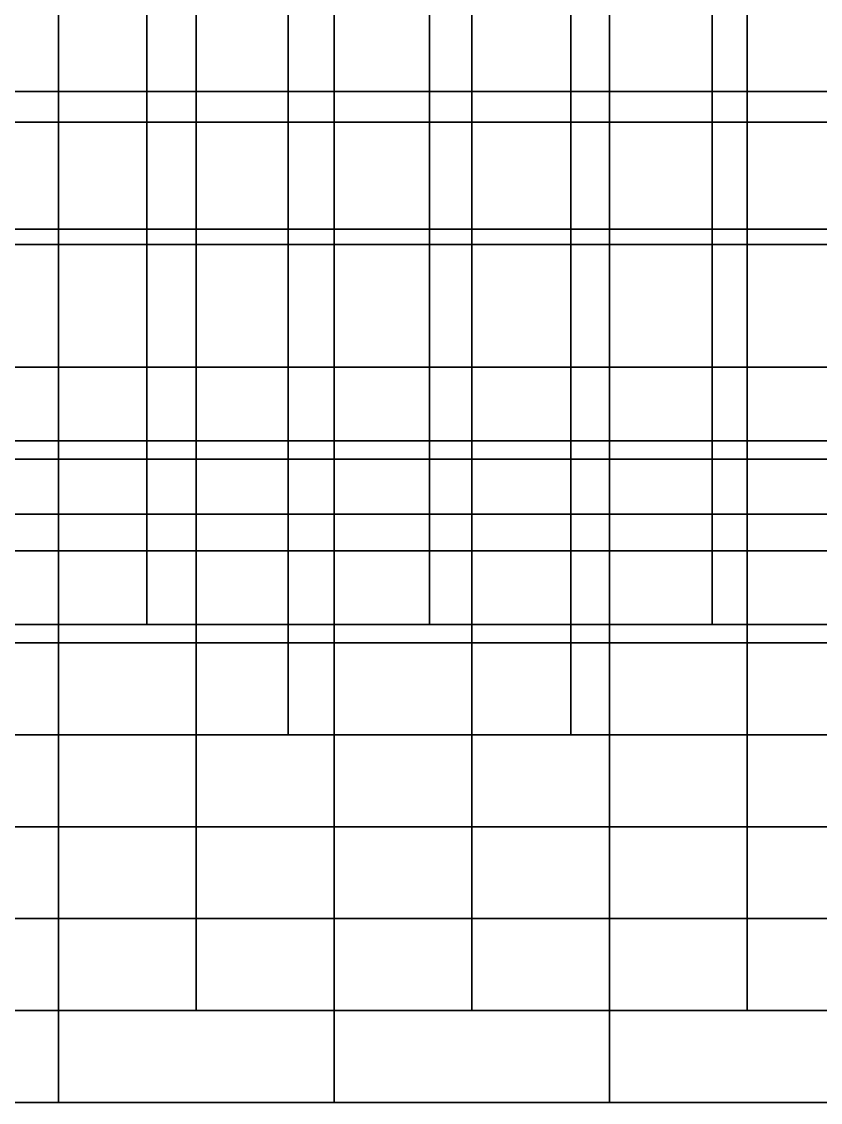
# Model space of a CAD drawing. Extents: x -2.5 to 67.5, y -27.5 to 12.5.
# Drawn here: x 50.69 to 56.12, y -5 to 2.35 of the extents above; entities that cross this region are included whole.
import ezdxf

# ---------------------------------------------------------------- set-up
doc = ezdxf.new("R2010")
doc.units = 0
doc.layers.add('M0', color=13, linetype='CONTINUOUS')
doc.layers.add('M1', color=11, linetype='CONTINUOUS')

msp = doc.modelspace()

# ---------------------------------------------------------------- linework, layer by layer
at = {"layer": 'M0', "color": 135}
for points in [[(49.063, 1.875), (49.063, 3.75), (50.938, 3.75), (50.938, 1.875)], [(49.063, 3.75, 1), (49.063, 1.875, 1), (50.938, 1.875, 1), (50.938, 3.75, 1)], [(50.938, 1.875), (50.938, 3.75), (50.938, 3.75, 1), (50.938, 1.875, 1)], [(50.938, 3.75), (50.938, 1.875), (50.938, 1.875, 1), (50.938, 3.75, 1)], [(50.938, 1.875), (50.938, 3.75), (52.813, 3.75), (52.813, 1.875)], [(50.938, 3.75, 1), (50.938, 1.875, 1), (52.813, 1.875, 1), (52.813, 3.75, 1)], [(52.813, 1.875), (52.813, 3.75), (52.813, 3.75, 1), (52.813, 1.875, 1)], [(52.813, 3.75), (52.813, 1.875), (52.813, 1.875, 1), (52.813, 3.75, 1)], [(52.813, 1.875), (52.813, 3.75), (54.688, 3.75), (54.688, 1.875)], [(52.813, 3.75, 1), (52.813, 1.875, 1), (54.688, 1.875, 1), (54.688, 3.75, 1)], [(54.688, 1.875), (54.688, 3.75), (54.688, 3.75, 1), (54.688, 1.875, 1)], [(54.688, 3.75), (54.688, 1.875), (54.688, 1.875, 1), (54.688, 3.75, 1)], [(54.688, 1.875), (54.688, 3.75), (56.563, 3.75), (56.563, 1.875)], [(54.688, 3.75, 1), (54.688, 1.875, 1), (56.563, 1.875, 1), (56.563, 3.75, 1)], [(51.875, 0.9375), (50, 0.9375), (50, 2.8125), (51.875, 2.8125)], [(50, 0.9375, 1), (51.875, 0.9375, 1), (51.875, 2.8125, 1), (50, 2.8125, 1)], [(51.875, 0.9375, 1), (51.875, 0.9375), (51.875, 2.8125), (51.875, 2.8125, 1)], [(51.875, 0.9375), (51.875, 0.9375, 1), (51.875, 2.8125, 1), (51.875, 2.8125)], [(53.75, 0.9375), (51.875, 0.9375), (51.875, 2.8125), (53.75, 2.8125)], [(51.875, 0.9375, 1), (53.75, 0.9375, 1), (53.75, 2.8125, 1), (51.875, 2.8125, 1)], [(53.75, 0.9375, 1), (53.75, 0.9375), (53.75, 2.8125), (53.75, 2.8125, 1)], [(53.75, 0.9375), (53.75, 0.9375, 1), (53.75, 2.8125, 1), (53.75, 2.8125)], [(55.625, 0.9375), (53.75, 0.9375), (53.75, 2.8125), (55.625, 2.8125)], [(53.75, 0.9375, 1), (55.625, 0.9375, 1), (55.625, 2.8125, 1), (53.75, 2.8125, 1)], [(55.625, 0.9375, 1), (55.625, 0.9375), (55.625, 2.8125), (55.625, 2.8125, 1)], [(55.625, 0.9375), (55.625, 0.9375, 1), (55.625, 2.8125, 1), (55.625, 2.8125)], [(57.5, 0.9375), (55.625, 0.9375), (55.625, 2.8125), (57.5, 2.8125)], [(55.625, 0.9375, 1), (57.5, 0.9375, 1), (57.5, 2.8125, 1), (55.625, 2.8125, 1)], [(49.063, 1.875), (49.063, 1.875, 1), (50.938, 1.875, 1), (50.938, 1.875)], [(49.063, 0), (49.063, 1.875), (50.938, 1.875), (50.938, 0)], [(49.063, 1.875, 1), (49.063, 0, 1), (50.938, 0, 1), (50.938, 1.875, 1)], [(49.063, 1.875, 1), (49.063, 1.875), (50.938, 1.875), (50.938, 1.875, 1)], [(50.938, 0), (50.938, 1.875), (50.938, 1.875, 1), (50.938, 0, 1)], [(50.938, 1.875), (50.938, 0), (50.938, 0, 1), (50.938, 1.875, 1)], [(50.938, 1.875), (50.938, 1.875, 1), (52.813, 1.875, 1), (52.813, 1.875)], [(50.938, 0), (50.938, 1.875), (52.813, 1.875), (52.813, 0)], [(50.938, 1.875, 1), (50.938, 0, 1), (52.813, 0, 1), (52.813, 1.875, 1)], [(50.938, 1.875, 1), (50.938, 1.875), (52.813, 1.875), (52.813, 1.875, 1)], [(52.813, 0), (52.813, 1.875), (52.813, 1.875, 1), (52.813, 0, 1)], [(52.813, 1.875), (52.813, 0), (52.813, 0, 1), (52.813, 1.875, 1)], [(52.813, 1.875), (52.813, 1.875, 1), (54.688, 1.875, 1), (54.688, 1.875)], [(52.813, 0), (52.813, 1.875), (54.688, 1.875), (54.688, 0)], [(52.813, 1.875, 1), (52.813, 0, 1), (54.688, 0, 1), (54.688, 1.875, 1)], [(52.813, 1.875, 1), (52.813, 1.875), (54.688, 1.875), (54.688, 1.875, 1)], [(54.688, 0), (54.688, 1.875), (54.688, 1.875, 1), (54.688, 0, 1)], [(54.688, 1.875), (54.688, 0), (54.688, 0, 1), (54.688, 1.875, 1)], [(54.688, 1.875), (54.688, 1.875, 1), (56.563, 1.875, 1), (56.563, 1.875)], [(54.688, 0), (54.688, 1.875), (56.563, 1.875), (56.563, 0)], [(54.688, 1.875, 1), (54.688, 0, 1), (56.563, 0, 1), (56.563, 1.875, 1)], [(54.688, 1.875, 1), (54.688, 1.875), (56.563, 1.875), (56.563, 1.875, 1)], [(51.875, 0.9375), (50, 0.9375), (50, 0.9375, 1), (51.875, 0.9375, 1)], [(51.875, -0.625), (50, -0.625), (50, 0.9375), (51.875, 0.9375)], [(50, -0.625, 1), (51.875, -0.625, 1), (51.875, 0.9375, 1), (50, 0.9375, 1)], [(50, 0.9375), (51.875, 0.9375), (51.875, 0.9375, 1), (50, 0.9375, 1)], [(51.875, -0.625, 1), (51.875, -0.625), (51.875, 0.9375), (51.875, 0.9375, 1)], [(53.75, 0.9375), (51.875, 0.9375), (51.875, 0.9375, 1), (53.75, 0.9375, 1)], [(51.875, -0.625), (51.875, -0.625, 1), (51.875, 0.9375, 1), (51.875, 0.9375)], [(53.75, -0.625), (51.875, -0.625), (51.875, 0.9375), (53.75, 0.9375)], [(51.875, -0.625, 1), (53.75, -0.625, 1), (53.75, 0.9375, 1), (51.875, 0.9375, 1)], [(51.875, 0.9375), (53.75, 0.9375), (53.75, 0.9375, 1), (51.875, 0.9375, 1)], [(53.75, -0.625, 1), (53.75, -0.625), (53.75, 0.9375), (53.75, 0.9375, 1)], [(55.625, 0.9375), (53.75, 0.9375), (53.75, 0.9375, 1), (55.625, 0.9375, 1)], [(53.75, -0.625), (53.75, -0.625, 1), (53.75, 0.9375, 1), (53.75, 0.9375)], [(55.625, -0.625), (53.75, -0.625), (53.75, 0.9375), (55.625, 0.9375)], [(53.75, -0.625, 1), (55.625, -0.625, 1), (55.625, 0.9375, 1), (53.75, 0.9375, 1)], [(53.75, 0.9375), (55.625, 0.9375), (55.625, 0.9375, 1), (53.75, 0.9375, 1)], [(55.625, -0.625, 1), (55.625, -0.625), (55.625, 0.9375), (55.625, 0.9375, 1)], [(57.5, 0.9375), (55.625, 0.9375), (55.625, 0.9375, 1), (57.5, 0.9375, 1)], [(55.625, -0.625), (55.625, -0.625, 1), (55.625, 0.9375, 1), (55.625, 0.9375)], [(57.5, -0.625), (55.625, -0.625), (55.625, 0.9375), (57.5, 0.9375)], [(55.625, -0.625, 1), (57.5, -0.625, 1), (57.5, 0.9375, 1), (55.625, 0.9375, 1)], [(55.625, 0.9375), (57.5, 0.9375), (57.5, 0.9375, 1), (55.625, 0.9375, 1)], [(49.063, 0), (49.063, 0, 1), (50.938, 0, 1), (50.938, 0)], [(49.063, -1.25), (49.063, 0), (50.938, 0), (50.938, -1.25)], [(49.063, 0, 1), (49.063, -1.25, 1), (50.938, -1.25, 1), (50.938, 0, 1)], [(49.063, 0, 1), (49.063, 0), (50.938, 0), (50.938, 0, 1)], [(50.938, -1.25), (50.938, 0), (50.938, 0, 1), (50.938, -1.25, 1)], [(50.938, 0), (50.938, -1.25), (50.938, -1.25, 1), (50.938, 0, 1)], [(50.938, 0), (50.938, 0, 1), (52.813, 0, 1), (52.813, 0)], [(50.938, -1.25), (50.938, 0), (52.813, 0), (52.813, -1.25)], [(50.938, 0, 1), (50.938, -1.25, 1), (52.813, -1.25, 1), (52.813, 0, 1)], [(50.938, 0, 1), (50.938, 0), (52.813, 0), (52.813, 0, 1)], [(52.813, -1.25), (52.813, 0), (52.813, 0, 1), (52.813, -1.25, 1)], [(52.813, 0), (52.813, -1.25), (52.813, -1.25, 1), (52.813, 0, 1)], [(52.813, 0), (52.813, 0, 1), (54.688, 0, 1), (54.688, 0)], [(52.813, -1.25), (52.813, 0), (54.688, 0), (54.688, -1.25)], [(52.813, 0, 1), (52.813, -1.25, 1), (54.688, -1.25, 1), (54.688, 0, 1)], [(52.813, 0, 1), (52.813, 0), (54.688, 0), (54.688, 0, 1)], [(54.688, -1.25), (54.688, 0), (54.688, 0, 1), (54.688, -1.25, 1)], [(54.688, 0), (54.688, -1.25), (54.688, -1.25, 1), (54.688, 0, 1)], [(54.688, 0), (54.688, 0, 1), (56.563, 0, 1), (56.563, 0)], [(54.688, -1.25), (54.688, 0), (56.563, 0), (56.563, -1.25)], [(54.688, 0, 1), (54.688, -1.25, 1), (56.563, -1.25, 1), (56.563, 0, 1)], [(54.688, 0, 1), (54.688, 0), (56.563, 0), (56.563, 0, 1)], [(51.875, -0.625), (50, -0.625), (50, -0.625, 1), (51.875, -0.625, 1)], [(51.875, -1.875), (50, -1.875), (50, -0.625), (51.875, -0.625)], [(50, -1.875, 1), (51.875, -1.875, 1), (51.875, -0.625, 1), (50, -0.625, 1)], [(50, -0.625), (51.875, -0.625), (51.875, -0.625, 1), (50, -0.625, 1)], [(51.875, -1.875, 1), (51.875, -1.875), (51.875, -0.625), (51.875, -0.625, 1)], [(53.75, -0.625), (51.875, -0.625), (51.875, -0.625, 1), (53.75, -0.625, 1)], [(51.875, -1.875), (51.875, -1.875, 1), (51.875, -0.625, 1), (51.875, -0.625)], [(53.75, -1.875), (51.875, -1.875), (51.875, -0.625), (53.75, -0.625)], [(51.875, -1.875, 1), (53.75, -1.875, 1), (53.75, -0.625, 1), (51.875, -0.625, 1)], [(51.875, -0.625), (53.75, -0.625), (53.75, -0.625, 1), (51.875, -0.625, 1)], [(53.75, -1.875, 1), (53.75, -1.875), (53.75, -0.625), (53.75, -0.625, 1)], [(55.625, -0.625), (53.75, -0.625), (53.75, -0.625, 1), (55.625, -0.625, 1)], [(53.75, -1.875), (53.75, -1.875, 1), (53.75, -0.625, 1), (53.75, -0.625)], [(55.625, -1.875), (53.75, -1.875), (53.75, -0.625), (55.625, -0.625)], [(53.75, -1.875, 1), (55.625, -1.875, 1), (55.625, -0.625, 1), (53.75, -0.625, 1)], [(53.75, -0.625), (55.625, -0.625), (55.625, -0.625, 1), (53.75, -0.625, 1)], [(55.625, -1.875, 1), (55.625, -1.875), (55.625, -0.625), (55.625, -0.625, 1)], [(57.5, -0.625), (55.625, -0.625), (55.625, -0.625, 1), (57.5, -0.625, 1)], [(55.625, -1.875), (55.625, -1.875, 1), (55.625, -0.625, 1), (55.625, -0.625)], [(57.5, -1.875), (55.625, -1.875), (55.625, -0.625), (57.5, -0.625)], [(55.625, -1.875, 1), (57.5, -1.875, 1), (57.5, -0.625, 1), (55.625, -0.625, 1)], [(55.625, -0.625), (57.5, -0.625), (57.5, -0.625, 1), (55.625, -0.625, 1)], [(49.063, -1.25), (49.063, -1.25, 1), (50.938, -1.25, 1), (50.938, -1.25)], [(49.063, -2.5), (49.063, -1.25), (50.938, -1.25), (50.938, -2.5)], [(49.063, -1.25, 1), (49.063, -2.5, 1), (50.938, -2.5, 1), (50.938, -1.25, 1)], [(49.063, -1.25, 1), (49.063, -1.25), (50.938, -1.25), (50.938, -1.25, 1)], [(50.938, -2.5), (50.938, -1.25), (50.938, -1.25, 1), (50.938, -2.5, 1)], [(50.938, -1.25), (50.938, -2.5), (50.938, -2.5, 1), (50.938, -1.25, 1)], [(50.938, -1.25), (50.938, -1.25, 1), (52.813, -1.25, 1), (52.813, -1.25)], [(50.938, -2.5), (50.938, -1.25), (52.813, -1.25), (52.813, -2.5)], [(50.938, -1.25, 1), (50.938, -2.5, 1), (52.813, -2.5, 1), (52.813, -1.25, 1)], [(50.938, -1.25, 1), (50.938, -1.25), (52.813, -1.25), (52.813, -1.25, 1)], [(52.813, -2.5), (52.813, -1.25), (52.813, -1.25, 1), (52.813, -2.5, 1)], [(52.813, -1.25), (52.813, -2.5), (52.813, -2.5, 1), (52.813, -1.25, 1)], [(52.813, -1.25), (52.813, -1.25, 1), (54.688, -1.25, 1), (54.688, -1.25)], [(52.813, -2.5), (52.813, -1.25), (54.688, -1.25), (54.688, -2.5)], [(52.813, -1.25, 1), (52.813, -2.5, 1), (54.688, -2.5, 1), (54.688, -1.25, 1)], [(52.813, -1.25, 1), (52.813, -1.25), (54.688, -1.25), (54.688, -1.25, 1)], [(54.688, -2.5), (54.688, -1.25), (54.688, -1.25, 1), (54.688, -2.5, 1)], [(54.688, -1.25), (54.688, -2.5), (54.688, -2.5, 1), (54.688, -1.25, 1)], [(54.688, -1.25), (54.688, -1.25, 1), (56.563, -1.25, 1), (56.563, -1.25)], [(54.688, -2.5), (54.688, -1.25), (56.563, -1.25), (56.563, -2.5)], [(54.688, -1.25, 1), (54.688, -2.5, 1), (56.563, -2.5, 1), (56.563, -1.25, 1)], [(54.688, -1.25, 1), (54.688, -1.25), (56.563, -1.25), (56.563, -1.25, 1)], [(51.875, -1.875), (50, -1.875), (50, -1.875, 1), (51.875, -1.875, 1)], [(51.875, -3.125), (50, -3.125), (50, -1.875), (51.875, -1.875)], [(50, -3.125, 1), (51.875, -3.125, 1), (51.875, -1.875, 1), (50, -1.875, 1)], [(50, -1.875), (51.875, -1.875), (51.875, -1.875, 1), (50, -1.875, 1)], [(51.875, -3.125, 1), (51.875, -3.125), (51.875, -1.875), (51.875, -1.875, 1)], [(53.75, -1.875), (51.875, -1.875), (51.875, -1.875, 1), (53.75, -1.875, 1)], [(51.875, -3.125), (51.875, -3.125, 1), (51.875, -1.875, 1), (51.875, -1.875)], [(53.75, -3.125), (51.875, -3.125), (51.875, -1.875), (53.75, -1.875)], [(51.875, -3.125, 1), (53.75, -3.125, 1), (53.75, -1.875, 1), (51.875, -1.875, 1)], [(51.875, -1.875), (53.75, -1.875), (53.75, -1.875, 1), (51.875, -1.875, 1)], [(53.75, -3.125, 1), (53.75, -3.125), (53.75, -1.875), (53.75, -1.875, 1)], [(55.625, -1.875), (53.75, -1.875), (53.75, -1.875, 1), (55.625, -1.875, 1)], [(53.75, -3.125), (53.75, -3.125, 1), (53.75, -1.875, 1), (53.75, -1.875)], [(55.625, -3.125), (53.75, -3.125), (53.75, -1.875), (55.625, -1.875)], [(53.75, -3.125, 1), (55.625, -3.125, 1), (55.625, -1.875, 1), (53.75, -1.875, 1)], [(53.75, -1.875), (55.625, -1.875), (55.625, -1.875, 1), (53.75, -1.875, 1)], [(55.625, -3.125, 1), (55.625, -3.125), (55.625, -1.875), (55.625, -1.875, 1)], [(57.5, -1.875), (55.625, -1.875), (55.625, -1.875, 1), (57.5, -1.875, 1)], [(55.625, -3.125), (55.625, -3.125, 1), (55.625, -1.875, 1), (55.625, -1.875)], [(57.5, -3.125), (55.625, -3.125), (55.625, -1.875), (57.5, -1.875)], [(55.625, -3.125, 1), (57.5, -3.125, 1), (57.5, -1.875, 1), (55.625, -1.875, 1)], [(55.625, -1.875), (57.5, -1.875), (57.5, -1.875, 1), (55.625, -1.875, 1)], [(49.063, -2.5), (49.063, -2.5, 1), (50.938, -2.5, 1), (50.938, -2.5)], [(49.063, -3.75), (49.063, -2.5), (50.938, -2.5), (50.938, -3.75)], [(49.063, -2.5, 1), (49.063, -3.75, 1), (50.938, -3.75, 1), (50.938, -2.5, 1)], [(49.063, -2.5, 1), (49.063, -2.5), (50.938, -2.5), (50.938, -2.5, 1)], [(50.938, -3.75), (50.938, -2.5), (50.938, -2.5, 1), (50.938, -3.75, 1)], [(50.938, -2.5), (50.938, -3.75), (50.938, -3.75, 1), (50.938, -2.5, 1)], [(50.938, -2.5), (50.938, -2.5, 1), (52.813, -2.5, 1), (52.813, -2.5)], [(50.938, -3.75), (50.938, -2.5), (52.813, -2.5), (52.813, -3.75)], [(50.938, -2.5, 1), (50.938, -3.75, 1), (52.813, -3.75, 1), (52.813, -2.5, 1)], [(50.938, -2.5, 1), (50.938, -2.5), (52.813, -2.5), (52.813, -2.5, 1)], [(52.813, -3.75), (52.813, -2.5), (52.813, -2.5, 1), (52.813, -3.75, 1)], [(52.813, -2.5), (52.813, -3.75), (52.813, -3.75, 1), (52.813, -2.5, 1)], [(52.813, -2.5), (52.813, -2.5, 1), (54.688, -2.5, 1), (54.688, -2.5)], [(52.813, -3.75), (52.813, -2.5), (54.688, -2.5), (54.688, -3.75)], [(52.813, -2.5, 1), (52.813, -3.75, 1), (54.688, -3.75, 1), (54.688, -2.5, 1)], [(52.813, -2.5, 1), (52.813, -2.5), (54.688, -2.5), (54.688, -2.5, 1)], [(54.688, -3.75), (54.688, -2.5), (54.688, -2.5, 1), (54.688, -3.75, 1)], [(54.688, -2.5), (54.688, -3.75), (54.688, -3.75, 1), (54.688, -2.5, 1)], [(54.688, -2.5), (54.688, -2.5, 1), (56.563, -2.5, 1), (56.563, -2.5)], [(54.688, -3.75), (54.688, -2.5), (56.563, -2.5), (56.563, -3.75)], [(54.688, -2.5, 1), (54.688, -3.75, 1), (56.563, -3.75, 1), (56.563, -2.5, 1)], [(54.688, -2.5, 1), (54.688, -2.5), (56.563, -2.5), (56.563, -2.5, 1)], [(51.875, -3.125), (50, -3.125), (50, -3.125, 1), (51.875, -3.125, 1)], [(51.875, -4.375), (50, -4.375), (50, -3.125), (51.875, -3.125)], [(50, -4.375, 1), (51.875, -4.375, 1), (51.875, -3.125, 1), (50, -3.125, 1)], [(50, -3.125), (51.875, -3.125), (51.875, -3.125, 1), (50, -3.125, 1)], [(51.875, -4.375, 1), (51.875, -4.375), (51.875, -3.125), (51.875, -3.125, 1)], [(53.75, -3.125), (51.875, -3.125), (51.875, -3.125, 1), (53.75, -3.125, 1)], [(51.875, -4.375), (51.875, -4.375, 1), (51.875, -3.125, 1), (51.875, -3.125)], [(53.75, -4.375), (51.875, -4.375), (51.875, -3.125), (53.75, -3.125)], [(51.875, -4.375, 1), (53.75, -4.375, 1), (53.75, -3.125, 1), (51.875, -3.125, 1)], [(51.875, -3.125), (53.75, -3.125), (53.75, -3.125, 1), (51.875, -3.125, 1)], [(53.75, -4.375, 1), (53.75, -4.375), (53.75, -3.125), (53.75, -3.125, 1)], [(55.625, -3.125), (53.75, -3.125), (53.75, -3.125, 1), (55.625, -3.125, 1)], [(53.75, -4.375), (53.75, -4.375, 1), (53.75, -3.125, 1), (53.75, -3.125)], [(55.625, -4.375), (53.75, -4.375), (53.75, -3.125), (55.625, -3.125)], [(53.75, -4.375, 1), (55.625, -4.375, 1), (55.625, -3.125, 1), (53.75, -3.125, 1)], [(53.75, -3.125), (55.625, -3.125), (55.625, -3.125, 1), (53.75, -3.125, 1)], [(55.625, -4.375, 1), (55.625, -4.375), (55.625, -3.125), (55.625, -3.125, 1)], [(57.5, -3.125), (55.625, -3.125), (55.625, -3.125, 1), (57.5, -3.125, 1)], [(55.625, -4.375), (55.625, -4.375, 1), (55.625, -3.125, 1), (55.625, -3.125)], [(57.5, -4.375), (55.625, -4.375), (55.625, -3.125), (57.5, -3.125)], [(55.625, -4.375, 1), (57.5, -4.375, 1), (57.5, -3.125, 1), (55.625, -3.125, 1)], [(55.625, -3.125), (57.5, -3.125), (57.5, -3.125, 1), (55.625, -3.125, 1)], [(49.063, -3.75), (49.063, -3.75, 1), (50.938, -3.75, 1), (50.938, -3.75)], [(49.063, -5), (49.063, -3.75), (50.938, -3.75), (50.938, -5)], [(49.063, -3.75, 1), (49.063, -5, 1), (50.938, -5, 1), (50.938, -3.75, 1)], [(49.063, -3.75, 1), (49.063, -3.75), (50.938, -3.75), (50.938, -3.75, 1)], [(50.938, -5), (50.938, -3.75), (50.938, -3.75, 1), (50.938, -5, 1)], [(50.938, -3.75), (50.938, -5), (50.938, -5, 1), (50.938, -3.75, 1)], [(50.938, -3.75), (50.938, -3.75, 1), (52.813, -3.75, 1), (52.813, -3.75)], [(50.938, -5), (50.938, -3.75), (52.813, -3.75), (52.813, -5)], [(50.938, -3.75, 1), (50.938, -5, 1), (52.813, -5, 1), (52.813, -3.75, 1)], [(50.938, -3.75, 1), (50.938, -3.75), (52.813, -3.75), (52.813, -3.75, 1)], [(52.813, -5), (52.813, -3.75), (52.813, -3.75, 1), (52.813, -5, 1)], [(52.813, -3.75), (52.813, -5), (52.813, -5, 1), (52.813, -3.75, 1)], [(52.813, -3.75), (52.813, -3.75, 1), (54.688, -3.75, 1), (54.688, -3.75)], [(52.813, -5), (52.813, -3.75), (54.688, -3.75), (54.688, -5)], [(52.813, -3.75, 1), (52.813, -5, 1), (54.688, -5, 1), (54.688, -3.75, 1)], [(52.813, -3.75, 1), (52.813, -3.75), (54.688, -3.75), (54.688, -3.75, 1)], [(54.688, -5), (54.688, -3.75), (54.688, -3.75, 1), (54.688, -5, 1)], [(54.688, -3.75), (54.688, -5), (54.688, -5, 1), (54.688, -3.75, 1)], [(54.688, -3.75), (54.688, -3.75, 1), (56.563, -3.75, 1), (56.563, -3.75)], [(54.688, -5), (54.688, -3.75), (56.563, -3.75), (56.563, -5)], [(54.688, -3.75, 1), (54.688, -5, 1), (56.563, -5, 1), (56.563, -3.75, 1)], [(54.688, -3.75, 1), (54.688, -3.75), (56.563, -3.75), (56.563, -3.75, 1)], [(50, -4.375), (51.875, -4.375), (51.875, -4.375, 1), (50, -4.375, 1)], [(51.875, -4.375), (53.75, -4.375), (53.75, -4.375, 1), (51.875, -4.375, 1)], [(53.75, -4.375), (55.625, -4.375), (55.625, -4.375, 1), (53.75, -4.375, 1)], [(55.625, -4.375), (57.5, -4.375), (57.5, -4.375, 1), (55.625, -4.375, 1)], [(49.063, -5, 1), (49.063, -5), (50.938, -5), (50.938, -5, 1)], [(50.938, -5, 1), (50.938, -5), (52.813, -5), (52.813, -5, 1)], [(52.813, -5, 1), (52.813, -5), (54.688, -5), (54.688, -5, 1)], [(54.688, -5, 1), (54.688, -5), (56.563, -5), (56.563, -5, 1)]]:
    msp.add_3dface(points, dxfattribs=at)
at = {"layer": 'M1', "color": 10}
for points in [[(50.576, 1.667, 1.75), (50.576, 3.333, 1.75), (52.5, 3.333, 1.75), (52.5, 1.667, 1.75)], [(50.576, 3.333, 3), (50.576, 1.667, 3), (52.5, 1.667, 3), (52.5, 3.333, 3)], [(52.5, 1.667, 1.75), (52.5, 3.333, 1.75), (52.5, 3.333, 3), (52.5, 1.667, 3)], [(52.5, 3.333, 1.75), (52.5, 1.667, 1.75), (52.5, 1.667, 3), (52.5, 3.333, 3)], [(52.5, 1.667, 1.75), (52.5, 3.333, 1.75), (54.424, 3.333, 1.75), (54.424, 1.667, 1.75)], [(52.5, 3.333, 3), (52.5, 1.667, 3), (54.424, 1.667, 3), (54.424, 3.333, 3)], [(54.424, 1.667, 1.75), (54.424, 3.333, 1.75), (54.424, 3.333, 3), (54.424, 1.667, 3)], [(54.424, 3.333, 1.75), (54.424, 1.667, 1.75), (54.424, 1.667, 3), (54.424, 3.333, 3)], [(54.424, 1.667, 1.75), (54.424, 3.333, 1.75), (56.347, 3.333, 1.75), (56.347, 1.667, 1.75)], [(54.424, 3.333, 3), (54.424, 1.667, 3), (56.347, 1.667, 3), (56.347, 3.333, 3)], [(51.538, 0.8335, 1.75), (49.615, 0.8335, 1.75), (49.615, 2.5, 1.75), (51.538, 2.5, 1.75)], [(49.615, 0.8335, 3), (51.538, 0.8335, 3), (51.538, 2.5, 3), (49.615, 2.5, 3)], [(51.538, 0.8335, 3), (51.538, 0.8335, 1.75), (51.538, 2.5, 1.75), (51.538, 2.5, 3)], [(51.538, 0.8335, 1.75), (51.538, 0.8335, 3), (51.538, 2.5, 3), (51.538, 2.5, 1.75)], [(53.462, 0.8335, 1.75), (51.538, 0.8335, 1.75), (51.538, 2.5, 1.75), (53.462, 2.5, 1.75)], [(51.538, 0.8335, 3), (53.462, 0.8335, 3), (53.462, 2.5, 3), (51.538, 2.5, 3)], [(53.462, 0.8335, 3), (53.462, 0.8335, 1.75), (53.462, 2.5, 1.75), (53.462, 2.5, 3)], [(53.462, 0.8335, 1.75), (53.462, 0.8335, 3), (53.462, 2.5, 3), (53.462, 2.5, 1.75)], [(55.385, 0.8335, 1.75), (53.462, 0.8335, 1.75), (53.462, 2.5, 1.75), (55.385, 2.5, 1.75)], [(53.462, 0.8335, 3), (55.385, 0.8335, 3), (55.385, 2.5, 3), (53.462, 2.5, 3)], [(55.385, 0.8335, 3), (55.385, 0.8335, 1.75), (55.385, 2.5, 1.75), (55.385, 2.5, 3)], [(55.385, 0.8335, 1.75), (55.385, 0.8335, 3), (55.385, 2.5, 3), (55.385, 2.5, 1.75)], [(57.308, 0.8335, 1.75), (55.385, 0.8335, 1.75), (55.385, 2.5, 1.75), (57.308, 2.5, 1.75)], [(55.385, 0.8335, 3), (57.308, 0.8335, 3), (57.308, 2.5, 3), (55.385, 2.5, 3)], [(50.576, 1.667, 1.75), (50.576, 1.667, 3), (52.5, 1.667, 3), (52.5, 1.667, 1.75)], [(50.576, 0, 1.75), (50.576, 1.667, 1.75), (52.5, 1.667, 1.75), (52.5, 0, 1.75)], [(50.576, 1.667, 3), (50.576, 0, 3), (52.5, 0, 3), (52.5, 1.667, 3)], [(50.576, 1.667, 3), (50.576, 1.667, 1.75), (52.5, 1.667, 1.75), (52.5, 1.667, 3)], [(52.5, 0, 1.75), (52.5, 1.667, 1.75), (52.5, 1.667, 3), (52.5, 0, 3)], [(52.5, 1.667, 1.75), (52.5, 0, 1.75), (52.5, 0, 3), (52.5, 1.667, 3)], [(52.5, 1.667, 1.75), (52.5, 1.667, 3), (54.424, 1.667, 3), (54.424, 1.667, 1.75)], [(52.5, 0, 1.75), (52.5, 1.667, 1.75), (54.424, 1.667, 1.75), (54.424, 0, 1.75)], [(52.5, 1.667, 3), (52.5, 0, 3), (54.424, 0, 3), (54.424, 1.667, 3)], [(52.5, 1.667, 3), (52.5, 1.667, 1.75), (54.424, 1.667, 1.75), (54.424, 1.667, 3)], [(54.424, 0, 1.75), (54.424, 1.667, 1.75), (54.424, 1.667, 3), (54.424, 0, 3)], [(54.424, 1.667, 1.75), (54.424, 0, 1.75), (54.424, 0, 3), (54.424, 1.667, 3)], [(54.424, 1.667, 1.75), (54.424, 1.667, 3), (56.347, 1.667, 3), (56.347, 1.667, 1.75)], [(54.424, 0, 1.75), (54.424, 1.667, 1.75), (56.347, 1.667, 1.75), (56.347, 0, 1.75)], [(54.424, 1.667, 3), (54.424, 0, 3), (56.347, 0, 3), (56.347, 1.667, 3)], [(54.424, 1.667, 3), (54.424, 1.667, 1.75), (56.347, 1.667, 1.75), (56.347, 1.667, 3)], [(51.538, 0.8335, 1.75), (49.615, 0.8335, 1.75), (49.615, 0.8335, 3), (51.538, 0.8335, 3)], [(51.538, -0.5, 1.75), (49.615, -0.5, 1.75), (49.615, 0.8335, 1.75), (51.538, 0.8335, 1.75)], [(49.615, -0.5, 3), (51.538, -0.5, 3), (51.538, 0.8335, 3), (49.615, 0.8335, 3)], [(49.615, 0.8335, 1.75), (51.538, 0.8335, 1.75), (51.538, 0.8335, 3), (49.615, 0.8335, 3)], [(51.538, -0.5, 3), (51.538, -0.5, 1.75), (51.538, 0.8335, 1.75), (51.538, 0.8335, 3)], [(53.462, 0.8335, 1.75), (51.538, 0.8335, 1.75), (51.538, 0.8335, 3), (53.462, 0.8335, 3)], [(51.538, -0.5, 1.75), (51.538, -0.5, 3), (51.538, 0.8335, 3), (51.538, 0.8335, 1.75)], [(53.462, -0.5, 1.75), (51.538, -0.5, 1.75), (51.538, 0.8335, 1.75), (53.462, 0.8335, 1.75)], [(51.538, -0.5, 3), (53.462, -0.5, 3), (53.462, 0.8335, 3), (51.538, 0.8335, 3)], [(51.538, 0.8335, 1.75), (53.462, 0.8335, 1.75), (53.462, 0.8335, 3), (51.538, 0.8335, 3)], [(53.462, -0.5, 3), (53.462, -0.5, 1.75), (53.462, 0.8335, 1.75), (53.462, 0.8335, 3)], [(55.385, 0.8335, 1.75), (53.462, 0.8335, 1.75), (53.462, 0.8335, 3), (55.385, 0.8335, 3)], [(53.462, -0.5, 1.75), (53.462, -0.5, 3), (53.462, 0.8335, 3), (53.462, 0.8335, 1.75)], [(55.385, -0.5, 1.75), (53.462, -0.5, 1.75), (53.462, 0.8335, 1.75), (55.385, 0.8335, 1.75)], [(53.462, -0.5, 3), (55.385, -0.5, 3), (55.385, 0.8335, 3), (53.462, 0.8335, 3)], [(53.462, 0.8335, 1.75), (55.385, 0.8335, 1.75), (55.385, 0.8335, 3), (53.462, 0.8335, 3)], [(55.385, -0.5, 3), (55.385, -0.5, 1.75), (55.385, 0.8335, 1.75), (55.385, 0.8335, 3)], [(57.308, 0.8335, 1.75), (55.385, 0.8335, 1.75), (55.385, 0.8335, 3), (57.308, 0.8335, 3)], [(55.385, -0.5, 1.75), (55.385, -0.5, 3), (55.385, 0.8335, 3), (55.385, 0.8335, 1.75)], [(57.308, -0.5, 1.75), (55.385, -0.5, 1.75), (55.385, 0.8335, 1.75), (57.308, 0.8335, 1.75)], [(55.385, -0.5, 3), (57.308, -0.5, 3), (57.308, 0.8335, 3), (55.385, 0.8335, 3)], [(55.385, 0.8335, 1.75), (57.308, 0.8335, 1.75), (57.308, 0.8335, 3), (55.385, 0.8335, 3)], [(50.576, 0, 1.75), (50.576, 0, 3), (52.5, 0, 3), (52.5, 0, 1.75)], [(50.576, -1, 1.75), (50.576, 0, 1.75), (52.5, 0, 1.75), (52.5, -1, 1.75)], [(50.576, 0, 3), (50.576, -1, 3), (52.5, -1, 3), (52.5, 0, 3)], [(50.576, 0, 3), (50.576, 0, 1.75), (52.5, 0, 1.75), (52.5, 0, 3)], [(52.5, -1, 1.75), (52.5, 0, 1.75), (52.5, 0, 3), (52.5, -1, 3)], [(52.5, 0, 1.75), (52.5, -1, 1.75), (52.5, -1, 3), (52.5, 0, 3)], [(52.5, 0, 1.75), (52.5, 0, 3), (54.424, 0, 3), (54.424, 0, 1.75)], [(52.5, -1, 1.75), (52.5, 0, 1.75), (54.424, 0, 1.75), (54.424, -1, 1.75)], [(52.5, 0, 3), (52.5, -1, 3), (54.424, -1, 3), (54.424, 0, 3)], [(52.5, 0, 3), (52.5, 0, 1.75), (54.424, 0, 1.75), (54.424, 0, 3)], [(54.424, -1, 1.75), (54.424, 0, 1.75), (54.424, 0, 3), (54.424, -1, 3)], [(54.424, 0, 1.75), (54.424, -1, 1.75), (54.424, -1, 3), (54.424, 0, 3)], [(54.424, 0, 1.75), (54.424, 0, 3), (56.347, 0, 3), (56.347, 0, 1.75)], [(54.424, -1, 1.75), (54.424, 0, 1.75), (56.347, 0, 1.75), (56.347, -1, 1.75)], [(54.424, 0, 3), (54.424, -1, 3), (56.347, -1, 3), (56.347, 0, 3)], [(54.424, 0, 3), (54.424, 0, 1.75), (56.347, 0, 1.75), (56.347, 0, 3)], [(51.538, -0.5, 1.75), (49.615, -0.5, 1.75), (49.615, -0.5, 3), (51.538, -0.5, 3)], [(51.538, -1.75, 1.75), (49.615, -1.75, 1.75), (49.615, -0.5, 1.75), (51.538, -0.5, 1.75)], [(49.615, -1.75, 3), (51.538, -1.75, 3), (51.538, -0.5, 3), (49.615, -0.5, 3)], [(49.615, -0.5, 1.75), (51.538, -0.5, 1.75), (51.538, -0.5, 3), (49.615, -0.5, 3)], [(51.538, -1.75, 3), (51.538, -1.75, 1.75), (51.538, -0.5, 1.75), (51.538, -0.5, 3)], [(53.462, -0.5, 1.75), (51.538, -0.5, 1.75), (51.538, -0.5, 3), (53.462, -0.5, 3)], [(51.538, -1.75, 1.75), (51.538, -1.75, 3), (51.538, -0.5, 3), (51.538, -0.5, 1.75)], [(53.462, -1.75, 1.75), (51.538, -1.75, 1.75), (51.538, -0.5, 1.75), (53.462, -0.5, 1.75)], [(51.538, -1.75, 3), (53.462, -1.75, 3), (53.462, -0.5, 3), (51.538, -0.5, 3)], [(51.538, -0.5, 1.75), (53.462, -0.5, 1.75), (53.462, -0.5, 3), (51.538, -0.5, 3)], [(53.462, -1.75, 3), (53.462, -1.75, 1.75), (53.462, -0.5, 1.75), (53.462, -0.5, 3)], [(55.385, -0.5, 1.75), (53.462, -0.5, 1.75), (53.462, -0.5, 3), (55.385, -0.5, 3)], [(53.462, -1.75, 1.75), (53.462, -1.75, 3), (53.462, -0.5, 3), (53.462, -0.5, 1.75)], [(55.385, -1.75, 1.75), (53.462, -1.75, 1.75), (53.462, -0.5, 1.75), (55.385, -0.5, 1.75)], [(53.462, -1.75, 3), (55.385, -1.75, 3), (55.385, -0.5, 3), (53.462, -0.5, 3)], [(53.462, -0.5, 1.75), (55.385, -0.5, 1.75), (55.385, -0.5, 3), (53.462, -0.5, 3)], [(55.385, -1.75, 3), (55.385, -1.75, 1.75), (55.385, -0.5, 1.75), (55.385, -0.5, 3)], [(57.308, -0.5, 1.75), (55.385, -0.5, 1.75), (55.385, -0.5, 3), (57.308, -0.5, 3)], [(55.385, -1.75, 1.75), (55.385, -1.75, 3), (55.385, -0.5, 3), (55.385, -0.5, 1.75)], [(57.308, -1.75, 1.75), (55.385, -1.75, 1.75), (55.385, -0.5, 1.75), (57.308, -0.5, 1.75)], [(55.385, -1.75, 3), (57.308, -1.75, 3), (57.308, -0.5, 3), (55.385, -0.5, 3)], [(55.385, -0.5, 1.75), (57.308, -0.5, 1.75), (57.308, -0.5, 3), (55.385, -0.5, 3)], [(50.576, -1, 1.75), (50.576, -1, 3), (52.5, -1, 3), (52.5, -1, 1.75)], [(50.576, -2.5, 1.75), (50.576, -1, 1.75), (52.5, -1, 1.75), (52.5, -2.5, 1.75)], [(50.576, -1, 3), (50.576, -2.5, 3), (52.5, -2.5, 3), (52.5, -1, 3)], [(50.576, -1, 3), (50.576, -1, 1.75), (52.5, -1, 1.75), (52.5, -1, 3)], [(52.5, -2.5, 1.75), (52.5, -1, 1.75), (52.5, -1, 3), (52.5, -2.5, 3)], [(52.5, -1, 1.75), (52.5, -2.5, 1.75), (52.5, -2.5, 3), (52.5, -1, 3)], [(52.5, -1, 1.75), (52.5, -1, 3), (54.424, -1, 3), (54.424, -1, 1.75)], [(52.5, -2.5, 1.75), (52.5, -1, 1.75), (54.424, -1, 1.75), (54.424, -2.5, 1.75)], [(52.5, -1, 3), (52.5, -2.5, 3), (54.424, -2.5, 3), (54.424, -1, 3)], [(52.5, -1, 3), (52.5, -1, 1.75), (54.424, -1, 1.75), (54.424, -1, 3)], [(54.424, -2.5, 1.75), (54.424, -1, 1.75), (54.424, -1, 3), (54.424, -2.5, 3)], [(54.424, -1, 1.75), (54.424, -2.5, 1.75), (54.424, -2.5, 3), (54.424, -1, 3)], [(54.424, -1, 1.75), (54.424, -1, 3), (56.347, -1, 3), (56.347, -1, 1.75)], [(54.424, -2.5, 1.75), (54.424, -1, 1.75), (56.347, -1, 1.75), (56.347, -2.5, 1.75)], [(54.424, -1, 3), (54.424, -2.5, 3), (56.347, -2.5, 3), (56.347, -1, 3)], [(54.424, -1, 3), (54.424, -1, 1.75), (56.347, -1, 1.75), (56.347, -1, 3)], [(49.615, -1.75, 1.75), (51.538, -1.75, 1.75), (51.538, -1.75, 3), (49.615, -1.75, 3)], [(51.538, -1.75, 1.75), (53.462, -1.75, 1.75), (53.462, -1.75, 3), (51.538, -1.75, 3)], [(53.462, -1.75, 1.75), (55.385, -1.75, 1.75), (55.385, -1.75, 3), (53.462, -1.75, 3)], [(55.385, -1.75, 1.75), (57.308, -1.75, 1.75), (57.308, -1.75, 3), (55.385, -1.75, 3)], [(50.576, -2.5, 3), (50.576, -2.5, 1.75), (52.5, -2.5, 1.75), (52.5, -2.5, 3)], [(52.5, -2.5, 3), (52.5, -2.5, 1.75), (54.424, -2.5, 1.75), (54.424, -2.5, 3)], [(54.424, -2.5, 3), (54.424, -2.5, 1.75), (56.347, -2.5, 1.75), (56.347, -2.5, 3)]]:
    msp.add_3dface(points, dxfattribs=at)

doc.saveas('drawing.dxf')
